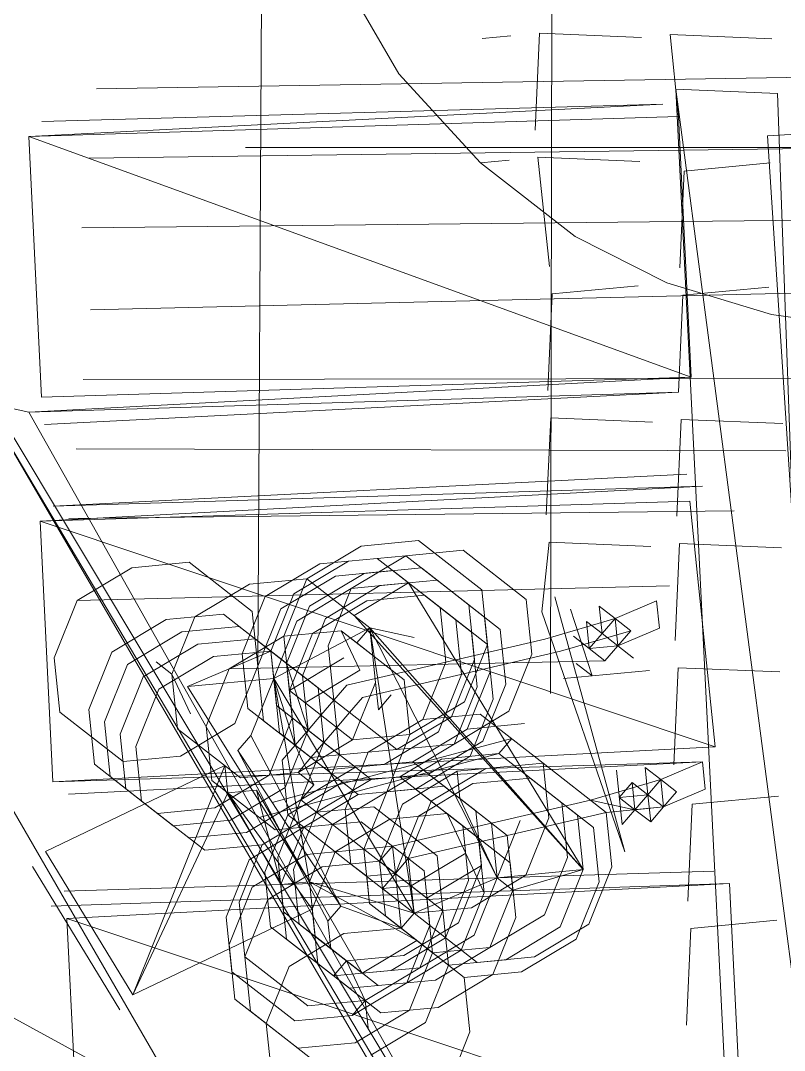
# Paper-space layout '01 Roof Support Layout' of a CAD drawing. Header units: millimetres. Extents: x 5 to 415, y 7 to 290.
# Drawn here: x 112.445 to 114.839, y 116.169 to 119.398 of the extents above; entities that cross this region are included whole.
import ezdxf

# ---------------------------------------------------------------- set-up
doc = ezdxf.new("R2010")
doc.units = ezdxf.units.MM
doc.linetypes.add('B2_DASH_DOT', pattern=[5.25, 2.8, -0.8, 0.25, -1.4])
doc.layers.add('GA_REFERENCE', color=253, linetype='Continuous')
doc.layers.add('UPPER_ROOF', color=7, linetype='Continuous')

# ---------------------------------------------------------------- blocks, each defined once
blk = doc.blocks.new('SHEET_01_ROOF')
at = {"layer": 'GA_REFERENCE', "lineweight": 5}
for p, q in [((114.1133, 121.1348), (114.1055, 117.2877)), ((113.2045, 120.2711), (113.1885, 117.3741)), ((113.4646, 119.5177), (113.6307, 119.2309)), ((113.8915, 119.3419), (113.9814, 119.3504)), ((114.0714, 119.3589), (114.0576, 119.0551)), ((114.0714, 119.3589), (114.3905, 119.3458)), ((114.4804, 119.3543), (114.5072, 119.0975)), ((114.4804, 119.3543), (114.7996, 119.3412)), ((113.6307, 119.2309), (113.8867, 118.9526)), ((115.4468, 119.2294), (112.6821, 119.1846)), ((114.8174, 119.17), (114.4982, 119.1831)), ((114.4982, 119.1831), (114.9359, 115.8535)), ((114.4982, 119.1831), (114.9359, 115.8535)), ((114.6662, 115.8281), (114.4982, 119.1831)), ((114.9359, 115.8535), (114.8174, 119.17)), ((112.4707, 119.035), (114.4577, 119.1361)), ((114.4577, 119.1361), (112.5112, 119.082)), ((112.5112, 119.082), (114.4577, 119.1361)), ((114.4577, 119.1361), (112.5112, 119.082)), ((112.5112, 119.082), (114.4577, 119.1361)), ((114.7858, 119.0374), (116.0041, 119.1092)), ((114.5072, 119.0975), (112.4707, 119.035)), ((114.5072, 119.0975), (112.4707, 119.035)), ((112.4707, 119.035), (114.5072, 119.0975)), ((114.5469, 118.2802), (114.5072, 119.0975)), ((114.8613, 117.8777), (114.7858, 119.0374)), ((114.8613, 117.8777), (114.7858, 119.0374)), ((112.4707, 119.035), (114.5469, 118.2802)), ((112.4707, 119.035), (114.5469, 118.2802)), ((112.5105, 118.2176), (112.4707, 119.035)), ((115.3342, 119.0027), (112.6594, 118.9664)), ((113.8867, 118.9526), (113.9766, 118.961)), ((113.8867, 118.9526), (114.1832, 118.7212)), ((114.0665, 118.9695), (114.1022, 118.6272)), ((114.0665, 118.9695), (114.3857, 118.9564)), ((114.525, 118.9264), (114.7948, 118.9518)), ((114.525, 118.9264), (114.5113, 118.6225)), ((115.2217, 118.776), (112.6368, 118.7481)), ((114.1832, 118.7212), (114.4708, 118.5755)), ((114.1111, 118.5416), (114.3808, 118.567)), ((114.4708, 118.5755), (114.7988, 118.4768)), ((114.5202, 118.5369), (114.7899, 118.5624)), ((115.1091, 118.5493), (112.6636, 118.4914)), ((114.1111, 118.5416), (114.0973, 118.2378)), ((114.5202, 118.5369), (114.5065, 118.2331)), ((114.7988, 118.4768), (115.1674, 118.4251)), ((112.47, 118.1706), (114.5469, 118.2802)), ((114.5469, 118.2802), (112.47, 118.1706)), ((112.5105, 118.2176), (114.5469, 118.2802)), ((114.5469, 118.2802), (112.5105, 118.2176)), ((114.956, 118.2756), (112.6409, 118.2731)), ((114.5065, 118.2331), (112.47, 118.1706)), ((112.5194, 118.132), (114.5065, 118.2331)), ((114.5065, 118.2331), (112.5194, 118.132)), ((112.5194, 118.132), (114.5065, 118.2331)), ((112.47, 118.1706), (112.3307, 118.2007)), ((112.3307, 118.2007), (113.9331, 115.4564)), ((113.9825, 115.4178), (112.3307, 118.2007)), ((112.47, 118.1706), (112.3307, 118.2007)), ((113.9736, 115.5034), (112.47, 118.1706)), ((112.47, 118.1706), (113.9736, 115.5034)), ((113.9736, 115.5034), (112.47, 118.1706)), ((113.9736, 115.5034), (112.3801, 118.1621)), ((114.1063, 118.1522), (114.0925, 117.8483)), ((114.1063, 118.1522), (114.4255, 118.1391)), ((114.5154, 118.1475), (114.5016, 117.8437)), ((114.5154, 118.1475), (114.8345, 118.1344)), ((114.8434, 118.0489), (112.6182, 118.0549)), ((114.5332, 117.9764), (112.5462, 117.8753)), ((112.5462, 117.8753), (114.5332, 117.9764)), ((114.5332, 117.9764), (112.5462, 117.8753)), ((112.5057, 117.8282), (114.5826, 117.9378)), ((114.5826, 117.9378), (112.5057, 117.8282)), ((112.5057, 117.8282), (114.5826, 117.9378)), ((114.5826, 117.9378), (112.5462, 117.8753)), ((112.5462, 117.8753), (114.5826, 117.9378)), ((114.5826, 117.9378), (112.5462, 117.8753)), ((112.5462, 117.8753), (114.5826, 117.9378)), ((114.5421, 117.8908), (112.5057, 117.8282)), ((114.5421, 117.8908), (112.5057, 117.8282)), ((114.6223, 117.1204), (114.5421, 117.8908)), ((114.6814, 117.8607), (112.5956, 117.8367)), ((112.5057, 117.8282), (114.6223, 117.1204)), ((112.5057, 117.8282), (114.6223, 117.1204)), ((112.5454, 117.0109), (112.5057, 117.8282)), ((113.5125, 117.7504), (113.3416, 117.6478)), ((113.5125, 117.7504), (113.3416, 117.6478)), ((113.5125, 117.7504), (113.3416, 117.6478)), ((113.5125, 117.7504), (113.3416, 117.6478)), ((113.6923, 117.7674), (113.5125, 117.7504)), ((113.6923, 117.7674), (113.5125, 117.7504)), ((113.6923, 117.7674), (113.5125, 117.7504)), ((113.6923, 117.7674), (113.5125, 117.7504)), ((113.89, 117.6131), (113.6923, 117.7674)), ((113.89, 117.6131), (113.6923, 117.7674)), ((113.89, 117.6131), (113.6923, 117.7674)), ((113.89, 117.6131), (113.6923, 117.7674)), ((114.1014, 117.7627), (114.0788, 117.5445)), ((114.1014, 117.7627), (114.4206, 117.7496)), ((114.5105, 117.7581), (114.4967, 117.4543)), ((114.5105, 117.7581), (114.8297, 117.7451)), ((113.6518, 117.7203), (113.472, 117.7034)), ((113.6518, 117.7203), (113.472, 117.7034)), ((113.6518, 117.7203), (113.472, 117.7034)), ((113.6518, 117.7203), (113.472, 117.7034)), ((113.6518, 117.7203), (113.4809, 117.6178)), ((113.8317, 117.7373), (113.6518, 117.7203)), ((113.8495, 117.5661), (113.6518, 117.7203)), ((113.8495, 117.5661), (113.6518, 117.7203)), ((113.8495, 117.5661), (113.6518, 117.7203)), ((113.8495, 117.5661), (113.6518, 117.7203)), ((114.0294, 117.5831), (113.8317, 117.7373)), ((112.7932, 117.6825), (112.6223, 117.58)), ((112.973, 117.6995), (112.7932, 117.6825)), ((113.1707, 117.5453), (112.973, 117.6995)), ((113.3821, 117.6949), (113.2112, 117.5923)), ((113.472, 117.7034), (113.3011, 117.6008)), ((113.472, 117.7034), (113.3011, 117.6008)), ((113.472, 117.7034), (113.3011, 117.6008)), ((113.472, 117.7034), (113.3011, 117.6008)), ((113.5619, 117.7118), (113.3821, 117.6949)), ((113.7013, 117.6817), (113.5214, 117.6648)), ((113.7013, 117.6817), (113.5214, 117.6648)), ((113.7013, 117.6817), (113.5214, 117.6648)), ((113.7013, 117.6817), (113.5214, 117.6648)), ((113.7596, 117.5576), (113.5619, 117.7118)), ((113.8989, 117.5275), (113.7013, 117.6817)), ((113.8989, 117.5275), (113.7013, 117.6817)), ((113.8989, 117.5275), (113.7013, 117.6817)), ((113.8989, 117.5275), (113.7013, 117.6817)), ((113.4315, 117.6563), (113.2606, 117.5538)), ((113.4315, 117.6563), (113.2606, 117.5538)), ((113.4315, 117.6563), (113.2606, 117.5538)), ((113.4315, 117.6563), (113.2606, 117.5538)), ((113.5214, 117.6648), (113.3505, 117.5622)), ((113.5214, 117.6648), (113.3505, 117.5622)), ((113.5214, 117.6648), (113.3505, 117.5622)), ((113.5214, 117.6648), (113.3505, 117.5622)), ((113.6113, 117.6733), (113.4315, 117.6563)), ((113.6113, 117.6733), (113.4315, 117.6563)), ((113.6113, 117.6733), (113.4315, 117.6563)), ((113.6113, 117.6733), (113.4315, 117.6563)), ((113.809, 117.519), (113.6113, 117.6733)), ((113.809, 117.519), (113.6113, 117.6733)), ((113.809, 117.519), (113.6113, 117.6733)), ((113.809, 117.519), (113.6113, 117.6733)), ((114.4789, 117.6255), (112.6223, 117.58)), ((113.1618, 117.6309), (112.9909, 117.5283)), ((113.3416, 117.6478), (113.1618, 117.6309)), ((113.3416, 117.6478), (113.2695, 117.4682)), ((113.3416, 117.6478), (113.2695, 117.4682)), ((113.3416, 117.6478), (113.2695, 117.4682)), ((113.3416, 117.6478), (113.2695, 117.4682)), ((113.4809, 117.6178), (113.31, 117.5152)), ((113.4809, 117.6178), (113.31, 117.5152)), ((113.4809, 117.6178), (113.31, 117.5152)), ((113.4809, 117.6178), (113.31, 117.5152)), ((113.4809, 117.6178), (113.31, 117.5152)), ((113.4809, 117.6178), (113.31, 117.5152)), ((113.4809, 117.6178), (113.31, 117.5152)), ((113.4809, 117.6178), (113.31, 117.5152)), ((113.5393, 117.4936), (113.3416, 117.6478)), ((113.5708, 117.6263), (113.3999, 117.5237)), ((113.4809, 117.6178), (113.4088, 117.4381)), ((113.6608, 117.6347), (113.4809, 117.6178)), ((113.6608, 117.6347), (113.4809, 117.6178)), ((113.6608, 117.6347), (113.4809, 117.6178)), ((113.6608, 117.6347), (113.4809, 117.6178)), ((113.6608, 117.6347), (113.4809, 117.6178)), ((113.6608, 117.6347), (113.4809, 117.6178)), ((113.6608, 117.6347), (113.4809, 117.6178)), ((113.6608, 117.6347), (113.4809, 117.6178)), ((113.4898, 117.5322), (113.6608, 117.6347)), ((113.7507, 117.6432), (113.5708, 117.6263)), ((113.8585, 117.4805), (113.6608, 117.6347)), ((113.8585, 117.4805), (113.6608, 117.6347)), ((113.8585, 117.4805), (113.6608, 117.6347)), ((113.8585, 117.4805), (113.6608, 117.6347)), ((113.8585, 117.4805), (113.6608, 117.6347)), ((113.8585, 117.4805), (113.6608, 117.6347)), ((113.8585, 117.4805), (113.6608, 117.6347)), ((113.8585, 117.4805), (113.6608, 117.6347)), ((113.6608, 117.6347), (114.2084, 116.7357)), ((113.9484, 117.489), (113.7507, 117.6432)), ((113.2112, 117.5923), (113.1391, 117.4127)), ((113.3011, 117.6008), (113.229, 117.4211)), ((113.3011, 117.6008), (113.229, 117.4211)), ((113.3011, 117.6008), (113.229, 117.4211)), ((113.3011, 117.6008), (113.229, 117.4211)), ((113.7102, 117.5961), (113.5303, 117.5792)), ((113.9079, 117.4419), (113.7102, 117.5961)), ((113.9079, 117.4419), (113.89, 117.6131)), ((113.9079, 117.4419), (113.89, 117.6131)), ((113.9079, 117.4419), (113.89, 117.6131)), ((113.9079, 117.4419), (113.89, 117.6131)), ((114.1193, 117.5915), (114.3388, 116.7912)), ((112.6223, 117.58), (112.5502, 117.4003)), ((113.2606, 117.5538), (113.1885, 117.3741)), ((113.2606, 117.5538), (113.1885, 117.3741)), ((113.2606, 117.5538), (113.1885, 117.3741)), ((113.2606, 117.5538), (113.1885, 117.3741)), ((113.3505, 117.5622), (113.2784, 117.3826)), ((113.3505, 117.5622), (113.2784, 117.3826)), ((113.3505, 117.5622), (113.2784, 117.3826)), ((113.3505, 117.5622), (113.2784, 117.3826)), ((113.5303, 117.5792), (113.3594, 117.4767)), ((113.7775, 117.3864), (113.7596, 117.5576)), ((113.8674, 117.3949), (113.8495, 117.5661)), ((113.8674, 117.3949), (113.8495, 117.5661)), ((113.8674, 117.3949), (113.8495, 117.5661)), ((113.8674, 117.3949), (113.8495, 117.5661)), ((114.0472, 117.4119), (114.0294, 117.5831)), ((114.1687, 117.553), (114.1687, 117.553)), ((114.1687, 117.553), (114.2359, 117.3433)), ((114.308, 117.5229), (114.2586, 117.5615)), ((114.2675, 117.4759), (114.2586, 117.5615)), ((114.2586, 117.5615), (114.308, 117.5229)), ((114.4384, 117.5784), (114.308, 117.5229)), ((114.4384, 117.5784), (114.4473, 117.4929)), ((112.901, 117.5198), (112.7301, 117.4173)), ((112.901, 117.5198), (112.7301, 117.4173)), ((112.901, 117.5198), (112.7301, 117.4173)), ((112.901, 117.5198), (112.7301, 117.4173)), ((113.0808, 117.5368), (112.901, 117.5198)), ((113.0808, 117.5368), (112.901, 117.5198)), ((113.0808, 117.5368), (112.901, 117.5198)), ((113.0808, 117.5368), (112.901, 117.5198)), ((112.9909, 117.5283), (112.9188, 117.3486)), ((113.2784, 117.3826), (113.0808, 117.5368)), ((113.2784, 117.3826), (113.0808, 117.5368)), ((113.2784, 117.3826), (113.0808, 117.5368)), ((113.2784, 117.3826), (113.0808, 117.5368)), ((113.1885, 117.3741), (113.1707, 117.5453)), ((113.3999, 117.5237), (113.3279, 117.344)), ((114.2084, 116.7357), (113.4898, 117.5322)), ((113.4898, 117.5322), (114.2084, 116.7357)), ((113.8269, 117.3479), (113.809, 117.519)), ((113.8269, 117.3479), (113.809, 117.519)), ((113.8269, 117.3479), (113.809, 117.519)), ((113.8269, 117.3479), (113.809, 117.519)), ((113.9168, 117.3564), (113.8989, 117.5275)), ((113.9168, 117.3564), (113.8989, 117.5275)), ((113.9168, 117.3564), (113.8989, 117.5275)), ((113.9168, 117.3564), (113.8989, 117.5275)), ((114.3388, 116.7912), (114.0788, 117.5445)), ((114.308, 117.5229), (114.0877, 117.4589)), ((114.2675, 117.4759), (114.308, 117.5229)), ((114.2675, 117.4759), (114.308, 117.5229)), ((114.308, 117.5229), (114.2675, 117.4759)), ((114.3169, 117.4373), (114.308, 117.5229)), ((114.308, 117.5229), (114.3574, 117.4844)), ((114.308, 117.5229), (114.3574, 117.4844)), ((113.1302, 117.4982), (112.9504, 117.4813)), ((113.3279, 117.344), (113.1302, 117.4982)), ((113.31, 117.5152), (113.2379, 117.3356)), ((113.31, 117.5152), (113.2379, 117.3356)), ((113.31, 117.5152), (113.2379, 117.3356)), ((113.31, 117.5152), (113.2379, 117.3356)), ((113.31, 117.5152), (113.2379, 117.3356)), ((113.31, 117.5152), (113.2379, 117.3356)), ((113.31, 117.5152), (113.2379, 117.3356)), ((113.31, 117.5152), (113.2379, 117.3356)), ((113.5393, 117.4936), (113.2379, 117.3356)), ((113.5393, 117.4936), (113.4988, 117.4466)), ((113.5571, 117.3224), (113.5393, 117.4936)), ((113.6786, 117.4635), (113.5393, 117.4936)), ((113.5393, 117.4936), (114.2084, 116.7357)), ((113.9387, 116.7102), (113.5393, 117.4936)), ((113.6779, 116.5992), (113.5393, 117.4936)), ((113.6779, 116.5992), (113.5393, 117.4936)), ((113.5393, 117.4936), (113.9387, 116.7102)), ((113.9662, 117.3178), (113.9484, 117.489)), ((114.2181, 117.5144), (114.2181, 117.5144)), ((114.2181, 117.5144), (114.227, 117.4288)), ((114.2181, 117.5144), (114.2181, 117.5144)), ((114.2181, 117.5144), (114.227, 117.4288)), ((114.2181, 117.5144), (114.2181, 117.5144)), ((114.2181, 117.5144), (114.2675, 117.4759)), ((114.227, 117.4288), (114.2181, 117.5144)), ((114.2675, 117.4759), (114.2181, 117.5144)), ((114.2181, 117.5144), (114.2675, 117.4759)), ((114.2181, 117.5144), (114.227, 117.4288)), ((114.4473, 117.4929), (114.3169, 117.4373)), ((112.9504, 117.4813), (112.7795, 117.3787)), ((113.1796, 117.4597), (112.9998, 117.4427)), ((113.2695, 117.4682), (113.0986, 117.3656)), ((113.3773, 117.3054), (113.1796, 117.4597)), ((113.4493, 117.4851), (113.2695, 117.4682)), ((113.2695, 117.4682), (113.2874, 117.297)), ((113.2695, 117.4682), (113.2874, 117.297)), ((113.2695, 117.4682), (113.2874, 117.297)), ((113.2695, 117.4682), (113.2874, 117.297)), ((113.3594, 117.4767), (113.2874, 117.297)), ((113.647, 117.3309), (113.4493, 117.4851)), ((113.5077, 117.361), (113.4493, 117.4851)), ((113.4493, 117.4851), (113.4988, 117.4466)), ((114.0877, 117.4589), (113.4672, 117.3139)), ((113.8763, 117.3093), (113.8585, 117.4805)), ((113.8763, 117.3093), (113.8585, 117.4805)), ((113.8763, 117.3093), (113.8585, 117.4805)), ((113.8763, 117.3093), (113.8585, 117.4805)), ((113.8763, 117.3093), (113.8585, 117.4805)), ((113.8763, 117.3093), (113.8585, 117.4805)), ((113.8763, 117.3093), (113.8585, 117.4805)), ((113.8763, 117.3093), (113.8585, 117.4805)), ((114.3574, 117.4844), (114.1371, 117.4204)), ((114.227, 117.4288), (114.1776, 117.4674)), ((114.227, 117.4288), (114.2675, 117.4759)), ((114.2675, 117.4759), (114.3169, 117.4373)), ((114.2675, 117.4759), (114.3169, 117.4373)), ((114.3169, 117.4373), (114.2675, 117.4759)), ((114.2675, 117.4759), (114.3169, 117.4373)), ((114.3169, 117.4373), (114.2675, 117.4759)), ((114.3169, 117.4373), (114.2675, 117.4759)), ((114.3169, 117.4373), (114.3574, 117.4844)), ((114.3574, 117.4844), (114.3169, 117.4373)), ((114.3574, 117.4844), (114.3169, 117.4373)), ((112.9998, 117.4427), (112.8289, 117.3402)), ((113.4088, 117.4381), (113.4267, 117.2669)), ((113.4988, 117.4466), (113.5482, 117.408)), ((113.8358, 117.2623), (113.9079, 117.4419)), ((113.8358, 117.2623), (113.9079, 117.4419)), ((113.8358, 117.2623), (113.9079, 117.4419)), ((113.8358, 117.2623), (113.9079, 117.4419)), ((113.9257, 117.2708), (113.9079, 117.4419)), ((114.227, 117.4288), (114.3169, 117.4373)), ((114.3169, 117.4373), (114.227, 117.4288)), ((114.227, 117.4288), (114.227, 117.4288)), ((114.227, 117.4288), (114.2764, 117.3903)), ((114.3169, 117.4373), (114.2764, 117.3903)), ((114.3169, 117.4373), (114.2764, 117.3903)), ((114.3663, 117.3988), (114.3169, 117.4373)), ((114.3169, 117.4373), (114.3169, 117.4373)), ((114.3169, 117.4373), (114.3663, 117.3988)), ((113.1376, 115.6838), (112.1411, 117.4049)), ((113.1376, 115.6838), (112.1411, 117.4049)), ((113.1376, 115.6838), (112.1411, 117.4049)), ((112.5502, 117.4003), (112.568, 117.2291)), ((112.7301, 117.4173), (112.658, 117.2376)), ((112.7301, 117.4173), (112.658, 117.2376)), ((112.7301, 117.4173), (112.658, 117.2376)), ((112.7301, 117.4173), (112.658, 117.2376)), ((113.0492, 117.4042), (112.8783, 117.3016)), ((113.0492, 117.4042), (112.8783, 117.3016)), ((112.9682, 117.3101), (113.229, 117.4211)), ((113.229, 117.4211), (113.0492, 117.4042)), ((113.229, 117.4211), (113.0492, 117.4042)), ((114.2764, 117.3903), (113.0986, 117.3656)), ((113.1391, 117.4127), (113.1569, 117.2415)), ((113.229, 117.4211), (113.2469, 117.25)), ((113.229, 117.4211), (113.2469, 117.25)), ((113.229, 117.4211), (113.2469, 117.25)), ((113.229, 117.4211), (113.2469, 117.25)), ((113.4267, 117.2669), (113.229, 117.4211)), ((113.4267, 117.2669), (113.229, 117.4211)), ((113.229, 117.4211), (113.2379, 117.3356)), ((113.4583, 117.3995), (113.2874, 117.297)), ((114.1371, 117.4204), (113.5166, 117.2754)), ((113.7953, 117.2152), (113.8674, 117.3949)), ((113.7953, 117.2152), (113.8674, 117.3949)), ((113.7953, 117.2152), (113.8674, 117.3949)), ((113.7953, 117.2152), (113.8674, 117.3949)), ((113.9751, 117.2322), (114.0472, 117.4119)), ((114.3663, 117.3988), (114.3663, 117.3988)), ((112.7795, 117.3787), (112.7074, 117.1991)), ((112.8694, 117.3872), (112.9188, 117.3486)), ((113.0986, 117.3656), (113.0265, 117.186)), ((113.1164, 117.1944), (113.1885, 117.3741)), ((113.1885, 117.3741), (113.2064, 117.2029)), ((113.1885, 117.3741), (113.2064, 117.2029)), ((113.1885, 117.3741), (113.2064, 117.2029)), ((113.1885, 117.3741), (113.2064, 117.2029)), ((113.2784, 117.3826), (113.2963, 117.2114)), ((113.2784, 117.3826), (113.2963, 117.2114)), ((113.2784, 117.3826), (113.2963, 117.2114)), ((113.3457, 117.1728), (113.2784, 117.3826)), ((113.2784, 117.3826), (113.2963, 117.2114)), ((113.2963, 117.2114), (113.2784, 117.3826)), ((113.2963, 117.2114), (113.2784, 117.3826)), ((113.2963, 117.2114), (113.2784, 117.3826)), ((113.2963, 117.2114), (113.2784, 117.3826)), ((113.3368, 117.2584), (113.5077, 117.361)), ((113.7054, 117.2068), (113.7775, 117.3864)), ((114.146, 117.3348), (114.4157, 117.3602)), ((114.2359, 117.3433), (114.1865, 117.3818)), ((114.5057, 117.3687), (114.4919, 117.0649)), ((114.5057, 117.3687), (114.8248, 117.3556)), ((112.8289, 117.3402), (112.7568, 117.1605)), ((112.9188, 117.3486), (112.9366, 117.1775)), ((112.9188, 117.3486), (112.9771, 117.2245)), ((113.2379, 117.3356), (112.9682, 117.3101)), ((113.2379, 117.3356), (112.9682, 117.3101)), ((113.1659, 117.1559), (113.2379, 117.3356)), ((113.3052, 117.1258), (113.2379, 117.3356)), ((113.2379, 117.3356), (113.2558, 117.1643)), ((113.2379, 117.3356), (113.2558, 117.1643)), ((113.2379, 117.3356), (113.2558, 117.1643)), ((113.2379, 117.3356), (113.2558, 117.1643)), ((113.2379, 117.3356), (113.2558, 117.1643)), ((113.2379, 117.3356), (113.2558, 117.1643)), ((113.2379, 117.3356), (113.2558, 117.1643)), ((113.2379, 117.3356), (113.2558, 117.1643)), ((113.2379, 117.3356), (113.6779, 116.5992)), ((113.3498, 116.6978), (113.2379, 117.3356)), ((113.3498, 116.6978), (113.2379, 117.3356)), ((113.2379, 117.3356), (113.6779, 116.5992)), ((113.3279, 117.344), (113.3457, 117.1728)), ((113.3457, 117.1728), (113.3279, 117.344)), ((113.6649, 117.1597), (113.647, 117.3309)), ((113.7548, 117.1682), (113.8269, 117.3479)), ((113.7548, 117.1682), (113.8269, 117.3479)), ((113.7548, 117.1682), (113.8269, 117.3479)), ((113.7548, 117.1682), (113.8269, 117.3479)), ((113.8447, 117.1767), (113.9168, 117.3564)), ((113.8447, 117.1767), (113.9168, 117.3564)), ((113.8447, 117.1767), (113.9168, 117.3564)), ((113.8447, 117.1767), (113.9168, 117.3564)), ((112.8783, 117.3016), (112.8062, 117.1219)), ((112.8783, 117.3016), (112.8062, 117.1219)), ((112.9682, 117.3101), (113.3498, 116.6978)), ((112.9682, 117.3101), (113.3498, 116.6978)), ((113.2874, 117.297), (113.4851, 117.1428)), ((113.2874, 117.297), (113.4851, 117.1428)), ((113.2874, 117.297), (113.4851, 117.1428)), ((113.2874, 117.297), (113.4851, 117.1428)), ((113.2874, 117.297), (113.3052, 117.1258)), ((113.3951, 117.1343), (113.3773, 117.3054)), ((113.4672, 117.3139), (113.4267, 117.2669)), ((113.4851, 117.1428), (113.5571, 117.3224)), ((113.5571, 117.3224), (113.5661, 117.2368)), ((113.8042, 117.1297), (113.8763, 117.3093)), ((113.8042, 117.1297), (113.8763, 117.3093)), ((113.8042, 117.1297), (113.8763, 117.3093)), ((113.8042, 117.1297), (113.8763, 117.3093)), ((113.8042, 117.1297), (113.8763, 117.3093)), ((113.8042, 117.1297), (113.8763, 117.3093)), ((113.8042, 117.1297), (113.8763, 117.3093)), ((113.8042, 117.1297), (113.8763, 117.3093)), ((113.8941, 117.1381), (113.9662, 117.3178)), ((113.4267, 117.2669), (113.3862, 117.2199)), ((113.4267, 117.2669), (113.6244, 117.1127)), ((113.4446, 117.0957), (113.4267, 117.2669)), ((113.4446, 117.0957), (113.4267, 117.2669)), ((113.5166, 117.2754), (113.4761, 117.2283)), ((113.5661, 117.2368), (113.6065, 117.2839)), ((113.6649, 117.1597), (113.8358, 117.2623)), ((113.6649, 117.1597), (113.8358, 117.2623)), ((113.6649, 117.1597), (113.8358, 117.2623)), ((113.6649, 117.1597), (113.8358, 117.2623)), ((113.8536, 117.0911), (113.9257, 117.2708)), ((110.6126, 117.2607), (113.9825, 115.4178)), ((110.6126, 117.2607), (113.9825, 115.4178)), ((112.568, 117.2291), (112.7657, 117.0749)), ((112.658, 117.2376), (112.6758, 117.0664)), ((112.658, 117.2376), (112.6758, 117.0664)), ((112.658, 117.2376), (112.6758, 117.0664)), ((112.658, 117.2376), (112.6758, 117.0664)), ((113.1569, 117.2415), (113.3546, 117.0872)), ((113.2469, 117.25), (113.4446, 117.0957)), ((113.2469, 117.25), (113.4446, 117.0957)), ((113.2469, 117.25), (113.4446, 117.0957)), ((113.2469, 117.25), (113.4446, 117.0957)), ((113.8042, 117.1297), (113.9751, 117.2322)), ((112.7074, 117.1991), (112.7252, 117.0278)), ((113.2064, 117.2029), (113.4041, 117.0487)), ((113.2064, 117.2029), (113.4041, 117.0487)), ((113.2064, 117.2029), (113.4041, 117.0487)), ((113.2064, 117.2029), (113.4041, 117.0487)), ((113.2242, 117.0317), (113.2963, 117.2114)), ((113.2242, 117.0317), (113.2963, 117.2114)), ((113.2242, 117.0317), (113.2963, 117.2114)), ((113.2242, 117.0317), (113.2963, 117.2114)), ((113.2963, 117.2114), (113.494, 117.0572)), ((113.2963, 117.2114), (113.494, 117.0572)), ((113.2963, 117.2114), (113.494, 117.0572)), ((113.2963, 117.2114), (113.494, 117.0572)), ((113.3862, 117.2199), (113.3457, 117.1728)), ((113.4761, 117.2283), (113.4356, 117.1813)), ((113.5345, 117.1042), (113.7054, 117.2068)), ((113.7054, 117.2068), (113.5345, 117.1042)), ((113.6244, 117.1127), (113.7953, 117.2152)), ((113.6244, 117.1127), (113.7953, 117.2152)), ((113.6244, 117.1127), (113.7953, 117.2152)), ((113.6244, 117.1127), (113.7953, 117.2152)), ((113.8852, 117.2237), (113.7054, 117.2068)), ((114.0828, 117.0695), (113.8852, 117.2237)), ((112.9366, 117.1775), (113.1343, 117.0232)), ((112.9455, 117.0919), (113.1164, 117.1944)), ((113.0265, 117.186), (113.0444, 117.0148)), ((113.2558, 117.1643), (113.4535, 117.0101)), ((113.2558, 117.1643), (113.4535, 117.0101)), ((113.2558, 117.1643), (113.4535, 117.0101)), ((113.2558, 117.1643), (113.4535, 117.0101)), ((113.2558, 117.1643), (113.4535, 117.0101)), ((113.2558, 117.1643), (113.4535, 117.0101)), ((113.2558, 117.1643), (113.4535, 117.0101)), ((113.2558, 117.1643), (113.4535, 117.0101)), ((113.2737, 116.9932), (113.3457, 117.1728)), ((113.3052, 117.1258), (113.3457, 117.1728)), ((113.3457, 117.1728), (113.3052, 117.1258)), ((113.3457, 117.1728), (113.5434, 117.0186)), ((113.4356, 117.1813), (113.3951, 117.1343)), ((113.5839, 117.0656), (113.7548, 117.1682)), ((113.5839, 117.0656), (113.7548, 117.1682)), ((113.5839, 117.0656), (113.7548, 117.1682)), ((113.5839, 117.0656), (113.7548, 117.1682)), ((113.6738, 117.0741), (113.8447, 117.1767)), ((113.6738, 117.0741), (113.8447, 117.1767)), ((113.6738, 117.0741), (113.8447, 117.1767)), ((113.6738, 117.0741), (113.8447, 117.1767)), ((114.0245, 117.1937), (113.8447, 117.1767)), ((112.7568, 117.1605), (112.7746, 116.9893)), ((113.1254, 117.1089), (113.1659, 117.1559)), ((113.1659, 117.1559), (113.4486, 116.6207)), ((113.2332, 116.9461), (113.984, 117.1466)), ((113.3142, 117.0402), (113.4851, 117.1428)), ((113.3231, 116.9546), (113.3951, 117.1343)), ((113.3951, 117.1343), (113.3546, 117.0872)), ((113.4851, 117.1428), (113.6649, 117.1597)), ((113.4851, 117.1428), (113.6649, 117.1597)), ((113.4851, 117.1428), (113.6649, 117.1597)), ((113.4851, 117.1428), (113.6649, 117.1597)), ((113.5928, 116.9801), (113.6649, 117.1597)), ((113.7232, 117.0356), (113.8941, 117.1381)), ((113.984, 117.1466), (113.9435, 117.0996)), ((112.5454, 117.0109), (114.6223, 117.1204)), ((114.6223, 117.1204), (112.5454, 117.0109)), ((112.8062, 117.1219), (112.824, 116.9507)), ((112.8062, 117.1219), (112.824, 116.9507)), ((113.4081, 116.5737), (113.1254, 117.1089)), ((113.1254, 117.1089), (113.4486, 116.6207)), ((113.9435, 117.0996), (113.1927, 116.8991)), ((113.3052, 117.1258), (113.2647, 117.0787)), ((113.3636, 117.0016), (113.3052, 117.1258)), ((113.3052, 117.1258), (113.5029, 116.9716)), ((113.3546, 117.0872), (113.5345, 117.1042)), ((113.4446, 117.0957), (113.6244, 117.1127)), ((113.4446, 117.0957), (113.6244, 117.1127)), ((113.4446, 117.0957), (113.6244, 117.1127)), ((113.4446, 117.0957), (113.6244, 117.1127)), ((113.5345, 117.1042), (113.4624, 116.9245)), ((113.6244, 117.1127), (113.8042, 117.1297)), ((113.6333, 117.0271), (113.8042, 117.1297)), ((113.6333, 117.0271), (113.8042, 117.1297)), ((113.6333, 117.0271), (113.8042, 117.1297)), ((113.6333, 117.0271), (113.8042, 117.1297)), ((113.6333, 117.0271), (113.8042, 117.1297)), ((113.6333, 117.0271), (113.8042, 117.1297)), ((113.6333, 117.0271), (113.8042, 117.1297)), ((113.6333, 117.0271), (113.8042, 117.1297)), ((113.9435, 117.0996), (113.7637, 117.0826)), ((114.1412, 116.9454), (113.9435, 117.0996)), ((114.5818, 117.0734), (112.5454, 117.0109)), ((112.5454, 117.0109), (114.5818, 117.0734)), ((114.5818, 117.0734), (112.5454, 117.0109)), ((112.5948, 116.9723), (114.5818, 117.0734)), ((114.5818, 117.0734), (112.5948, 116.9723)), ((112.5948, 116.9723), (114.5818, 117.0734)), ((112.7657, 117.0749), (112.9455, 117.0919)), ((113.2647, 117.0787), (113.2737, 116.9932)), ((113.3546, 117.0872), (113.3142, 117.0402)), ((113.3725, 116.9161), (113.4446, 117.0957)), ((113.3725, 116.9161), (113.4446, 117.0957)), ((113.494, 117.0572), (113.6738, 117.0741)), ((113.494, 117.0572), (113.6738, 117.0741)), ((113.494, 117.0572), (113.6738, 117.0741)), ((113.6738, 117.0741), (113.494, 117.0572)), ((113.494, 117.0572), (113.6738, 117.0741)), ((113.7637, 117.0826), (113.5928, 116.9801)), ((113.8714, 116.9199), (113.6738, 117.0741)), ((113.6827, 116.9885), (113.8536, 117.0911)), ((114.0828, 117.0695), (113.903, 117.0526)), ((114.0828, 117.0695), (113.903, 117.0526)), ((114.0828, 117.0695), (113.903, 117.0526)), ((114.0828, 117.0695), (113.903, 117.0526)), ((114.2805, 116.9153), (114.0828, 117.0695)), ((114.2805, 116.9153), (114.0828, 117.0695)), ((114.2805, 116.9153), (114.0828, 117.0695)), ((114.2805, 116.9153), (114.0828, 117.0695)), ((114.1007, 116.8983), (114.0828, 117.0695)), ((114.4514, 117.0179), (114.5818, 117.0734)), ((114.5907, 116.9878), (114.5818, 117.0734)), ((112.5227, 116.7926), (113.0849, 117.0618)), ((112.6758, 117.0664), (112.8734, 116.9122)), ((112.6758, 117.0664), (112.8734, 116.9122)), ((112.6758, 117.0664), (112.8734, 116.9122)), ((112.6758, 117.0664), (112.8734, 116.9122)), ((112.7966, 116.3431), (113.0849, 117.0618)), ((113.0849, 117.0618), (112.7966, 116.3431)), ((113.0849, 117.0618), (113.0938, 116.9762)), ((113.1343, 117.0232), (113.3142, 117.0402)), ((113.3142, 117.0402), (113.3636, 117.0016)), ((113.494, 117.0572), (113.3231, 116.9546)), ((113.4041, 117.0487), (113.5839, 117.0656)), ((113.4041, 117.0487), (113.5839, 117.0656)), ((113.4041, 117.0487), (113.5839, 117.0656)), ((113.4041, 117.0487), (113.5839, 117.0656)), ((113.7232, 117.0356), (113.5434, 117.0186)), ((113.7232, 117.0356), (113.5434, 117.0186)), ((113.7232, 117.0356), (113.5434, 117.0186)), ((113.7232, 117.0356), (113.5434, 117.0186)), ((113.7232, 117.0356), (113.5434, 117.0186)), ((113.7232, 117.0356), (113.5434, 117.0186)), ((113.7232, 117.0356), (113.5434, 117.0186)), ((113.7232, 117.0356), (113.5434, 117.0186)), ((113.7232, 117.0356), (113.5434, 117.0186)), ((113.5434, 117.0186), (113.7232, 117.0356)), ((113.8131, 117.0441), (113.6422, 116.9415)), ((113.9209, 116.8814), (113.7232, 117.0356)), ((113.9209, 116.8814), (113.7232, 117.0356)), ((113.9209, 116.8814), (113.7232, 117.0356)), ((113.9209, 116.8814), (113.7232, 117.0356)), ((113.9209, 116.8814), (113.7232, 117.0356)), ((113.9209, 116.8814), (113.7232, 117.0356)), ((113.9209, 116.8814), (113.7232, 117.0356)), ((113.9209, 116.8814), (113.7232, 117.0356)), ((113.9209, 116.8814), (113.7232, 117.0356)), ((113.903, 117.0526), (113.7321, 116.95)), ((113.903, 117.0526), (113.7321, 116.95)), ((113.903, 117.0526), (113.7321, 116.95)), ((113.903, 117.0526), (113.7321, 116.95)), ((113.9929, 117.061), (113.8131, 117.0441)), ((113.8131, 117.0441), (113.822, 116.9585)), ((114.1906, 116.9068), (113.9929, 117.061)), ((114.3121, 117.0479), (114.3121, 117.0479)), ((114.3121, 117.0479), (114.3299, 116.8768)), ((114.4109, 116.9708), (114.402, 117.0564)), ((114.4109, 116.9708), (114.402, 117.0564)), ((114.4514, 117.0179), (114.402, 117.0564)), ((114.402, 117.0564), (114.4109, 116.9708)), ((112.7252, 117.0278), (112.9228, 116.8736)), ((113.0444, 117.0148), (113.2421, 116.8605)), ((113.0533, 116.9292), (113.2242, 117.0317)), ((113.0533, 116.9292), (113.2242, 117.0317)), ((113.0533, 116.9292), (113.2242, 117.0317)), ((113.0533, 116.9292), (113.2242, 117.0317)), ((113.4535, 117.0101), (113.2826, 116.9076)), ((113.5434, 117.0186), (113.3725, 116.9161)), ((113.5434, 117.0186), (113.3725, 116.9161)), ((113.5434, 117.0186), (113.3725, 116.9161)), ((113.5434, 117.0186), (113.3725, 116.9161)), ((113.5434, 117.0186), (113.3725, 116.9161)), ((113.5434, 117.0186), (113.3725, 116.9161)), ((113.5434, 117.0186), (113.3725, 116.9161)), ((113.5434, 117.0186), (113.3725, 116.9161)), ((113.5434, 117.0186), (113.3725, 116.9161)), ((113.6333, 117.0271), (113.4535, 117.0101)), ((113.4535, 117.0101), (113.6333, 117.0271)), ((113.4535, 117.0101), (113.6333, 117.0271)), ((113.4535, 117.0101), (113.6333, 117.0271)), ((113.4535, 117.0101), (113.6333, 117.0271)), ((113.4535, 117.0101), (113.6333, 117.0271)), ((113.4535, 117.0101), (113.6333, 117.0271)), ((113.4535, 117.0101), (113.6333, 117.0271)), ((113.4535, 117.0101), (113.6333, 117.0271)), ((113.8309, 116.8729), (113.6333, 117.0271)), ((113.8625, 117.0055), (113.6916, 116.903)), ((114.0424, 117.0225), (113.8625, 117.0055)), ((114.24, 116.8683), (114.0424, 117.0225)), ((114.2311, 116.9539), (114.4514, 117.0179)), ((114.3615, 117.0094), (114.321, 116.9624)), ((114.321, 116.9624), (114.3615, 117.0094)), ((114.3615, 117.0094), (114.3615, 117.0094)), ((114.3615, 117.0094), (114.3615, 117.0094)), ((114.3615, 117.0094), (114.4109, 116.9708)), ((114.3704, 116.9238), (114.3615, 117.0094)), ((114.4109, 116.9708), (114.3615, 117.0094)), ((114.3615, 117.0094), (114.4109, 116.9708)), ((114.3615, 117.0094), (114.3704, 116.9238)), ((114.4514, 117.0179), (114.4109, 116.9708)), ((114.4109, 116.9708), (114.4514, 117.0179)), ((114.4603, 116.9323), (114.4514, 117.0179)), ((114.4514, 117.0179), (114.4514, 117.0179)), ((114.4514, 117.0179), (114.5008, 116.9793)), ((112.7746, 116.9893), (112.9723, 116.835)), ((113.0938, 116.9762), (112.7966, 116.3431)), ((113.0938, 116.9762), (112.7966, 116.3431)), ((113.0938, 116.9762), (113.1837, 116.9847)), ((113.3587, 116.6122), (113.0938, 116.9762)), ((113.2599, 116.6893), (113.0938, 116.9762)), ((113.3587, 116.6122), (113.0938, 116.9762)), ((113.1027, 116.8906), (113.2737, 116.9932)), ((113.2599, 116.6893), (113.1837, 116.9847)), ((113.1837, 116.9847), (113.3498, 116.6978)), ((113.1837, 116.9847), (113.2599, 116.6893)), ((113.2737, 116.9932), (113.2826, 116.9076)), ((113.3636, 117.0016), (113.3231, 116.9546)), ((113.5029, 116.9716), (113.332, 116.869)), ((113.5029, 116.9716), (113.332, 116.869)), ((113.5029, 116.9716), (113.332, 116.869)), ((113.5029, 116.9716), (113.332, 116.869)), ((113.5029, 116.9716), (113.332, 116.869)), ((113.5928, 116.9801), (113.4219, 116.8775)), ((113.4219, 116.8775), (113.5928, 116.9801)), ((113.6827, 116.9885), (113.5029, 116.9716)), ((113.6827, 116.9885), (113.5029, 116.9716)), ((113.6827, 116.9885), (113.5029, 116.9716)), ((113.6827, 116.9885), (113.5029, 116.9716)), ((113.6827, 116.9885), (113.5029, 116.9716)), ((113.5029, 116.9716), (113.6827, 116.9885)), ((113.5928, 116.9801), (113.5207, 116.8004)), ((113.7726, 116.997), (113.5928, 116.9801)), ((113.8804, 116.8343), (113.6827, 116.9885)), ((113.8804, 116.8343), (113.6827, 116.9885)), ((113.8804, 116.8343), (113.6827, 116.9885)), ((113.8804, 116.8343), (113.6827, 116.9885)), ((113.8804, 116.8343), (113.6827, 116.9885)), ((113.9703, 116.8428), (113.7726, 116.997)), ((114.321, 116.9624), (114.4109, 116.9708)), ((114.321, 116.9624), (114.4109, 116.9708)), ((114.3704, 116.9238), (114.4109, 116.9708)), ((114.4109, 116.9708), (114.4198, 116.8852)), ((114.4109, 116.9708), (114.4603, 116.9323)), ((114.4109, 116.9708), (114.4603, 116.9323)), ((114.4109, 116.9708), (114.4109, 116.9708)), ((114.4109, 116.9708), (114.4603, 116.9323)), ((114.4603, 116.9323), (114.4109, 116.9708)), ((114.4109, 116.9708), (114.4603, 116.9323)), ((114.4603, 116.9323), (114.5907, 116.9878)), ((114.5008, 116.9793), (114.4603, 116.9323)), ((112.824, 116.9507), (113.0217, 116.7965)), ((112.824, 116.9507), (113.0217, 116.7965)), ((113.1522, 116.852), (113.3231, 116.9546)), ((113.3231, 116.9546), (113.251, 116.7749)), ((113.3231, 116.9546), (113.3725, 116.9161)), ((113.6422, 116.9415), (113.5701, 116.7618)), ((113.6106, 116.8089), (114.2311, 116.9539)), ((113.7321, 116.95), (113.66, 116.7703)), ((113.7321, 116.95), (113.66, 116.7703)), ((113.7321, 116.95), (113.66, 116.7703)), ((113.7321, 116.95), (113.66, 116.7703)), ((113.822, 116.9585), (113.9387, 116.7102)), ((114.159, 116.7742), (114.1412, 116.9454)), ((114.2311, 116.9539), (114.3704, 116.9238)), ((114.321, 116.9624), (114.3704, 116.9238)), ((114.3704, 116.9238), (114.321, 116.9624)), ((114.321, 116.9624), (114.3704, 116.9238)), ((114.5502, 116.9408), (114.5365, 116.637)), ((114.5502, 116.9408), (114.82, 116.9662)), ((112.8734, 116.9122), (113.0533, 116.9292)), ((112.8734, 116.9122), (113.0533, 116.9292)), ((112.8734, 116.9122), (113.0533, 116.9292)), ((112.8734, 116.9122), (113.0533, 116.9292)), ((113.3725, 116.9161), (113.2016, 116.8135)), ((113.2016, 116.8135), (113.3725, 116.9161)), ((113.2016, 116.8135), (113.3725, 116.9161)), ((113.2826, 116.9076), (113.2104, 116.7279)), ((113.2826, 116.9076), (113.332, 116.869)), ((113.3725, 116.9161), (113.3004, 116.7364)), ((113.3725, 116.9161), (113.3004, 116.7364)), ((113.3725, 116.9161), (113.3004, 116.7364)), ((113.3725, 116.9161), (113.3004, 116.7364)), ((113.3725, 116.9161), (113.3004, 116.7364)), ((113.3725, 116.9161), (113.3004, 116.7364)), ((113.3725, 116.9161), (113.3004, 116.7364)), ((113.3725, 116.9161), (113.3004, 116.7364)), ((113.3725, 116.9161), (113.3004, 116.7364)), ((113.5523, 116.933), (113.3725, 116.9161)), ((113.3725, 116.9161), (113.4219, 116.8775)), ((113.4624, 116.9245), (113.4802, 116.7534)), ((113.75, 116.7788), (113.5523, 116.933)), ((113.7815, 116.9114), (113.6017, 116.8945)), ((113.66, 116.7703), (114.2805, 116.9153)), ((113.9792, 116.7572), (113.7815, 116.9114)), ((113.8982, 116.6632), (113.7815, 116.9114)), ((113.8893, 116.7488), (113.8714, 116.9199)), ((114.2084, 116.7357), (114.1906, 116.9068)), ((114.2805, 116.9153), (114.4603, 116.9323)), ((114.2983, 116.7441), (114.2805, 116.9153)), ((114.2983, 116.7441), (114.2805, 116.9153)), ((114.2983, 116.7441), (114.2805, 116.9153)), ((114.2983, 116.7441), (114.2805, 116.9153)), ((114.3704, 116.9238), (114.3299, 116.8768)), ((114.3704, 116.9238), (114.4603, 116.9323)), ((114.4603, 116.9323), (114.3704, 116.9238)), ((114.3704, 116.9238), (114.3704, 116.9238)), ((114.3704, 116.9238), (114.4198, 116.8852)), ((114.4603, 116.9323), (114.4198, 116.8852)), ((114.4603, 116.9323), (114.4198, 116.8852)), ((114.4198, 116.8852), (114.4603, 116.9323)), ((114.4603, 116.9323), (114.4198, 116.8852)), ((114.4603, 116.9323), (114.4198, 116.8852)), ((112.9228, 116.8736), (113.1027, 116.8906)), ((113.2421, 116.8605), (113.4219, 116.8775)), ((113.5118, 116.886), (113.332, 116.869)), ((113.5118, 116.886), (113.332, 116.869)), ((113.5118, 116.886), (113.332, 116.869)), ((113.5118, 116.886), (113.332, 116.869)), ((113.4219, 116.8775), (113.3498, 116.6978)), ((113.4219, 116.8775), (113.4713, 116.839)), ((113.6017, 116.8945), (113.4308, 116.7919)), ((113.7095, 116.7318), (113.5118, 116.886)), ((113.7095, 116.7318), (113.5118, 116.886)), ((113.7095, 116.7318), (113.5118, 116.886)), ((113.7095, 116.7318), (113.5118, 116.886)), ((113.6916, 116.903), (113.6195, 116.7233)), ((113.9387, 116.7102), (113.9209, 116.8814)), ((113.9387, 116.7102), (113.9209, 116.8814)), ((113.9387, 116.7102), (113.9209, 116.8814)), ((113.9387, 116.7102), (113.9209, 116.8814)), ((113.9387, 116.7102), (113.9209, 116.8814)), ((113.9387, 116.7102), (113.9209, 116.8814)), ((113.9387, 116.7102), (113.9209, 116.8814)), ((113.9387, 116.7102), (113.9209, 116.8814)), ((113.9387, 116.7102), (113.9209, 116.8814)), ((114.0108, 116.8899), (113.9387, 116.7102)), ((114.0286, 116.7187), (114.1007, 116.8983)), ((114.4198, 116.8852), (114.4198, 116.8852)), ((112.9723, 116.835), (113.1522, 116.852)), ((113.332, 116.869), (113.161, 116.7664)), ((113.332, 116.869), (113.161, 116.7664)), ((113.332, 116.869), (113.161, 116.7664)), ((113.332, 116.869), (113.161, 116.7664)), ((113.332, 116.869), (113.2599, 116.6893)), ((113.332, 116.869), (113.2599, 116.6893)), ((113.332, 116.869), (113.2599, 116.6893)), ((113.332, 116.869), (113.2599, 116.6893)), ((113.332, 116.869), (113.2599, 116.6893)), ((113.332, 116.869), (113.3814, 116.8305)), ((113.8488, 116.7017), (113.8309, 116.8729)), ((113.9881, 116.6716), (113.9703, 116.8428)), ((114.2578, 116.6971), (114.24, 116.8683)), ((113.0217, 116.7965), (113.2016, 116.8135)), ((113.0217, 116.7965), (113.2016, 116.8135)), ((113.2016, 116.8135), (113.1295, 116.6338)), ((113.3814, 116.8305), (113.4308, 116.7919)), ((113.4713, 116.839), (113.5207, 116.8004)), ((113.5207, 116.8004), (113.6106, 116.8089)), ((113.6106, 116.8089), (113.5701, 116.7618)), ((113.6195, 116.7233), (113.6106, 116.8089)), ((113.8982, 116.6632), (113.8804, 116.8343)), ((113.8982, 116.6632), (113.8804, 116.8343)), ((113.8982, 116.6632), (113.8804, 116.8343)), ((113.8982, 116.6632), (113.8804, 116.8343)), ((113.8982, 116.6632), (113.8804, 116.8343)), ((112.7966, 116.3431), (112.5227, 116.7926)), ((112.7966, 116.3431), (112.5227, 116.7926)), ((112.5227, 116.7926), (112.7966, 116.3431)), ((113.3409, 116.7834), (113.17, 116.6808)), ((113.5207, 116.8004), (113.3409, 116.7834)), ((113.4308, 116.7919), (113.3587, 116.6122)), ((113.4308, 116.7919), (113.4802, 116.7534)), ((113.5207, 116.8004), (113.5386, 116.6292)), ((113.7184, 116.6462), (113.5207, 116.8004)), ((113.8399, 116.7873), (113.669, 116.6847)), ((113.7678, 116.6076), (113.75, 116.7788)), ((112.4822, 116.7456), (112.7561, 116.296)), ((113.161, 116.7664), (113.089, 116.5868)), ((113.161, 116.7664), (113.089, 116.5868)), ((113.161, 116.7664), (113.089, 116.5868)), ((113.161, 116.7664), (113.089, 116.5868)), ((113.3903, 116.7449), (113.2194, 116.6423)), ((113.3903, 116.7449), (113.2194, 116.6423)), ((113.251, 116.7749), (113.2688, 116.6037)), ((113.5701, 116.7618), (113.3903, 116.7449)), ((113.5701, 116.7618), (113.3903, 116.7449)), ((113.4802, 116.7534), (113.6779, 116.5992)), ((113.4802, 116.7534), (113.5296, 116.7148)), ((113.5701, 116.7618), (113.588, 116.5907)), ((113.5701, 116.7618), (113.6195, 116.7233)), ((113.7678, 116.6076), (113.5701, 116.7618)), ((113.7678, 116.6076), (113.5701, 116.7618)), ((113.6195, 116.7233), (113.66, 116.7703)), ((113.66, 116.7703), (113.6779, 116.5992)), ((113.66, 116.7703), (113.6779, 116.5992)), ((113.66, 116.7703), (113.6779, 116.5992)), ((113.66, 116.7703), (113.6779, 116.5992)), ((113.7184, 116.6462), (113.8893, 116.7488)), ((113.8172, 116.5691), (113.8893, 116.7488)), ((113.997, 116.5861), (113.9792, 116.7572)), ((114.0869, 116.5945), (114.159, 116.7742)), ((114.2263, 116.5645), (114.2983, 116.7441)), ((114.2263, 116.5645), (114.2983, 116.7441)), ((114.2263, 116.5645), (114.2983, 116.7441)), ((114.2263, 116.5645), (114.2983, 116.7441)), ((114.6175, 116.731), (112.581, 116.6685)), ((113.2104, 116.7279), (113.2283, 116.5567)), ((113.3004, 116.7364), (113.3182, 116.5652)), ((113.3004, 116.7364), (113.3182, 116.5652)), ((113.3004, 116.7364), (113.3182, 116.5652)), ((113.3004, 116.7364), (113.3182, 116.5652)), ((113.3004, 116.7364), (113.3182, 116.5652)), ((113.3004, 116.7364), (113.3182, 116.5652)), ((113.3004, 116.7364), (113.3182, 116.5652)), ((113.3004, 116.7364), (113.3182, 116.5652)), ((113.3004, 116.7364), (113.3182, 116.5652)), ((113.5296, 116.7148), (113.6195, 116.7233)), ((113.5296, 116.7148), (113.5386, 116.6292)), ((113.6195, 116.7233), (113.579, 116.6763)), ((113.6195, 116.7233), (113.6374, 116.5521)), ((113.7273, 116.5606), (113.7095, 116.7318)), ((113.7273, 116.5606), (113.7095, 116.7318)), ((113.7273, 116.5606), (113.7095, 116.7318)), ((113.7273, 116.5606), (113.7095, 116.7318)), ((113.8577, 116.6161), (114.0286, 116.7187)), ((114.2084, 116.7357), (113.9387, 116.7102)), ((114.2084, 116.7357), (113.9387, 116.7102)), ((113.9881, 116.6716), (114.2084, 116.7357)), ((114.1363, 116.556), (114.2084, 116.7357)), ((114.6669, 116.6925), (112.5405, 116.6215)), ((114.6669, 116.6925), (112.5899, 116.5829)), ((112.5899, 116.5829), (114.6669, 116.6925)), ((113.17, 116.6808), (113.0979, 116.5012)), ((113.3498, 116.6978), (113.2599, 116.6893)), ((113.2599, 116.6893), (113.2777, 116.5181)), ((113.2599, 116.6893), (113.2777, 116.5181)), ((113.2599, 116.6893), (113.2777, 116.5181)), ((113.2599, 116.6893), (113.2777, 116.5181)), ((113.2599, 116.6893), (113.2777, 116.5181)), ((113.3498, 116.6978), (113.3676, 116.5266)), ((113.6779, 116.5992), (113.3498, 116.6978)), ((113.6868, 116.5136), (113.3498, 116.6978)), ((113.5158, 116.411), (113.3498, 116.6978)), ((113.3498, 116.6978), (113.6868, 116.5136)), ((113.669, 116.6847), (113.579, 116.6763)), ((113.669, 116.6847), (113.6779, 116.5992)), ((113.9387, 116.7102), (113.6779, 116.5992)), ((113.7767, 116.5221), (113.8488, 116.7017)), ((113.8666, 116.5305), (113.9387, 116.7102)), ((113.8666, 116.5305), (113.9387, 116.7102)), ((113.8666, 116.5305), (113.9387, 116.7102)), ((113.8666, 116.5305), (113.9387, 116.7102)), ((113.8666, 116.5305), (113.9387, 116.7102)), ((113.8666, 116.5305), (113.9387, 116.7102)), ((113.8666, 116.5305), (113.9387, 116.7102)), ((113.8666, 116.5305), (113.9387, 116.7102)), ((113.8666, 116.5305), (113.9387, 116.7102)), ((113.9387, 116.7102), (113.9881, 116.6716)), ((114.1858, 116.5174), (114.2578, 116.6971)), ((114.7067, 115.8751), (114.6669, 116.6925)), ((113.579, 116.6763), (113.6285, 116.6377)), ((113.579, 116.6763), (113.6285, 116.6377)), ((113.579, 116.6763), (113.6285, 116.6377)), ((113.8261, 116.4835), (113.8982, 116.6632)), ((113.8261, 116.4835), (113.8982, 116.6632)), ((113.8261, 116.4835), (113.8982, 116.6632)), ((113.8261, 116.4835), (113.8982, 116.6632)), ((113.8261, 116.4835), (113.8982, 116.6632)), ((113.916, 116.492), (113.9881, 116.6716)), ((113.1295, 116.6338), (113.1473, 116.4626)), ((113.2194, 116.6423), (113.1473, 116.4626)), ((113.2194, 116.6423), (113.1473, 116.4626)), ((113.4486, 116.6207), (113.4081, 116.5737)), ((113.6374, 116.5521), (113.4486, 116.6207)), ((113.5386, 116.6292), (113.7362, 116.475)), ((113.6285, 116.6377), (113.6779, 116.5992)), ((113.6779, 116.5992), (113.8577, 116.6161)), ((113.7362, 116.475), (113.7184, 116.6462)), ((112.5899, 116.5829), (114.7067, 115.8751)), ((112.5899, 116.5829), (114.7067, 115.8751)), ((112.6297, 115.7655), (112.5899, 116.5829)), ((112.7966, 116.3431), (113.3587, 116.6122)), ((113.3587, 116.6122), (112.7966, 116.3431)), ((113.089, 116.5868), (113.1068, 116.4156)), ((113.089, 116.5868), (113.1068, 116.4156)), ((113.089, 116.5868), (113.1068, 116.4156)), ((113.089, 116.5868), (113.1068, 116.4156)), ((113.2688, 116.6037), (113.4664, 116.4495)), ((113.3587, 116.6122), (113.3765, 116.441)), ((113.588, 116.5907), (113.7856, 116.4365)), ((113.6779, 116.5992), (113.6374, 116.5521)), ((113.6779, 116.5992), (113.8755, 116.4449)), ((113.6779, 116.5992), (113.8755, 116.4449)), ((113.6779, 116.5992), (113.8755, 116.4449)), ((113.6779, 116.5992), (113.8755, 116.4449)), ((113.6957, 116.428), (113.7678, 116.6076)), ((113.7856, 116.4365), (113.7678, 116.6076)), ((113.7856, 116.4365), (113.7678, 116.6076)), ((113.916, 116.492), (114.0869, 116.5945)), ((113.9249, 116.4064), (113.997, 116.5861)), ((113.2283, 116.5567), (113.4259, 116.4025)), ((113.3182, 116.5652), (113.5158, 116.411)), ((113.3182, 116.5652), (113.5158, 116.411)), ((113.3182, 116.5652), (113.5158, 116.411)), ((113.3182, 116.5652), (113.5158, 116.411)), ((113.3182, 116.5652), (113.5158, 116.411)), ((113.3182, 116.5652), (113.5158, 116.411)), ((113.3182, 116.5652), (113.5158, 116.411)), ((113.3182, 116.5652), (113.5158, 116.411)), ((113.3182, 116.5652), (113.5158, 116.411)), ((113.417, 116.4881), (113.4081, 116.5737)), ((113.4081, 116.5737), (113.417, 116.4881)), ((113.6374, 116.5521), (113.4575, 116.5351)), ((113.6374, 116.5521), (113.835, 116.3979)), ((113.835, 116.3979), (113.6374, 116.5521)), ((113.6463, 116.4665), (113.8172, 116.5691)), ((113.6552, 116.3809), (113.7273, 116.5606)), ((113.6552, 116.3809), (113.7273, 116.5606)), ((113.6552, 116.3809), (113.7273, 116.5606)), ((113.6552, 116.3809), (113.7273, 116.5606)), ((113.9654, 116.4534), (114.1363, 116.556)), ((114.0553, 116.4619), (114.2263, 116.5645)), ((114.0553, 116.4619), (114.2263, 116.5645)), ((114.0553, 116.4619), (114.2263, 116.5645)), ((114.0553, 116.4619), (114.2263, 116.5645)), ((114.5454, 116.5514), (114.5317, 116.2475)), ((114.5454, 116.5514), (114.8152, 116.5768)), ((113.2777, 116.5181), (113.4753, 116.3639)), ((113.2777, 116.5181), (113.4753, 116.3639)), ((113.2777, 116.5181), (113.4753, 116.3639)), ((113.2777, 116.5181), (113.4753, 116.3639)), ((113.2777, 116.5181), (113.4753, 116.3639)), ((113.4575, 116.5351), (113.2866, 116.4325)), ((113.3676, 116.5266), (113.5653, 116.3724)), ((113.6058, 116.4194), (113.7767, 116.5221)), ((113.6957, 116.428), (113.8666, 116.5305)), ((113.6957, 116.428), (113.8666, 116.5305)), ((113.6957, 116.428), (113.8666, 116.5305)), ((113.6957, 116.428), (113.8666, 116.5305)), ((113.6957, 116.428), (113.8666, 116.5305)), ((113.6957, 116.428), (113.8666, 116.5305)), ((113.6957, 116.428), (113.8666, 116.5305)), ((113.6957, 116.428), (113.8666, 116.5305)), ((113.6957, 116.428), (113.8666, 116.5305)), ((113.0979, 116.5012), (113.1157, 116.33)), ((113.6868, 116.5136), (113.5158, 116.411)), ((113.7362, 116.475), (113.916, 116.492)), ((113.7451, 116.3894), (113.916, 116.492)), ((114.0149, 116.4149), (114.1858, 116.5174)), ((113.1473, 116.4626), (113.3449, 116.3084)), ((113.1473, 116.4626), (113.1651, 116.2914)), ((113.1473, 116.4626), (113.1651, 116.2914)), ((113.4664, 116.4495), (113.6463, 116.4665)), ((113.6552, 116.3809), (113.8261, 116.4835)), ((113.6552, 116.3809), (113.8261, 116.4835)), ((113.6552, 116.3809), (113.8261, 116.4835)), ((113.6552, 116.3809), (113.8261, 116.4835)), ((113.6552, 116.3809), (113.8261, 116.4835)), ((113.6641, 116.2953), (113.7362, 116.475)), ((113.7856, 116.4365), (113.9654, 116.4534)), ((113.8755, 116.4449), (114.0553, 116.4619)), ((113.8755, 116.4449), (114.0553, 116.4619)), ((113.8755, 116.4449), (114.0553, 116.4619)), ((113.8755, 116.4449), (114.0553, 116.4619)), ((113.2866, 116.4325), (113.2145, 116.2529)), ((113.3765, 116.441), (113.5742, 116.2868)), ((113.4259, 116.4025), (113.4664, 116.4495)), ((113.4664, 116.4495), (113.5248, 116.3254)), ((113.5158, 116.411), (113.6957, 116.428)), ((113.5158, 116.411), (113.6957, 116.428)), ((113.5158, 116.411), (113.6957, 116.428)), ((113.5158, 116.411), (113.6957, 116.428)), ((113.5158, 116.411), (113.6957, 116.428)), ((113.5158, 116.411), (113.6957, 116.428)), ((113.5158, 116.411), (113.6957, 116.428)), ((113.5158, 116.411), (113.6957, 116.428)), ((113.5158, 116.411), (113.6957, 116.428)), ((113.5248, 116.3254), (113.6957, 116.428)), ((113.7135, 116.2568), (113.7856, 116.4365)), ((113.7135, 116.2568), (113.7856, 116.4365)), ((113.1068, 116.4156), (113.3044, 116.2614)), ((113.1068, 116.4156), (113.3044, 116.2614)), ((113.1068, 116.4156), (113.3044, 116.2614)), ((113.1068, 116.4156), (113.3044, 116.2614)), ((113.4259, 116.4025), (113.6058, 116.4194)), ((113.5653, 116.3724), (113.7451, 116.3894)), ((113.754, 116.3038), (113.9249, 116.4064)), ((113.835, 116.3979), (114.0149, 116.4149)), ((113.8528, 116.2267), (113.835, 116.3979)), ((113.4753, 116.3639), (113.6552, 116.3809)), ((113.4753, 116.3639), (113.6552, 116.3809)), ((113.4753, 116.3639), (113.6552, 116.3809)), ((113.4753, 116.3639), (113.6552, 116.3809)), ((113.4753, 116.3639), (113.6552, 116.3809)), ((113.4843, 116.2783), (113.6552, 116.3809)), ((113.4843, 116.2783), (113.6552, 116.3809)), ((113.4843, 116.2783), (113.6552, 116.3809)), ((113.4843, 116.2783), (113.6552, 116.3809)), ((113.1157, 116.33), (113.3134, 116.1758)), ((113.3449, 116.3084), (113.5248, 116.3254)), ((113.4843, 116.2783), (113.5248, 116.3254)), ((113.5248, 116.3254), (113.5337, 116.2398)), ((113.4932, 116.1927), (113.6641, 116.2953)), ((113.5742, 116.2868), (113.754, 116.3038)), ((113.1651, 116.2914), (113.3628, 116.1372)), ((113.1651, 116.2914), (113.3628, 116.1372)), ((113.3044, 116.2614), (113.4843, 116.2783)), ((113.3044, 116.2614), (113.4843, 116.2783)), ((113.3044, 116.2614), (113.4843, 116.2783)), ((113.3044, 116.2614), (113.4843, 116.2783)), ((113.2145, 116.2529), (113.2324, 116.0817)), ((113.5426, 116.1542), (113.7135, 116.2568)), ((113.5426, 116.1542), (113.7135, 116.2568)), ((113.7807, 116.047), (113.8528, 116.2267)), ((113.3134, 116.1758), (113.4932, 116.1927))]:
    blk.add_line(p, q, dxfattribs=at)
at = {"layer": 'UPPER_ROOF', "linetype": 'B2_DASH_DOT', "lineweight": 18}
blk.add_line((107.9, 119), (173.9, 119), dxfattribs=at)

psp = doc.layouts.new('01 Roof Support Layout')

# ---------------------------------------------------------------- block references
psp.add_blockref('SHEET_01_ROOF', (0, 0))

doc.saveas('drawing.dxf')
